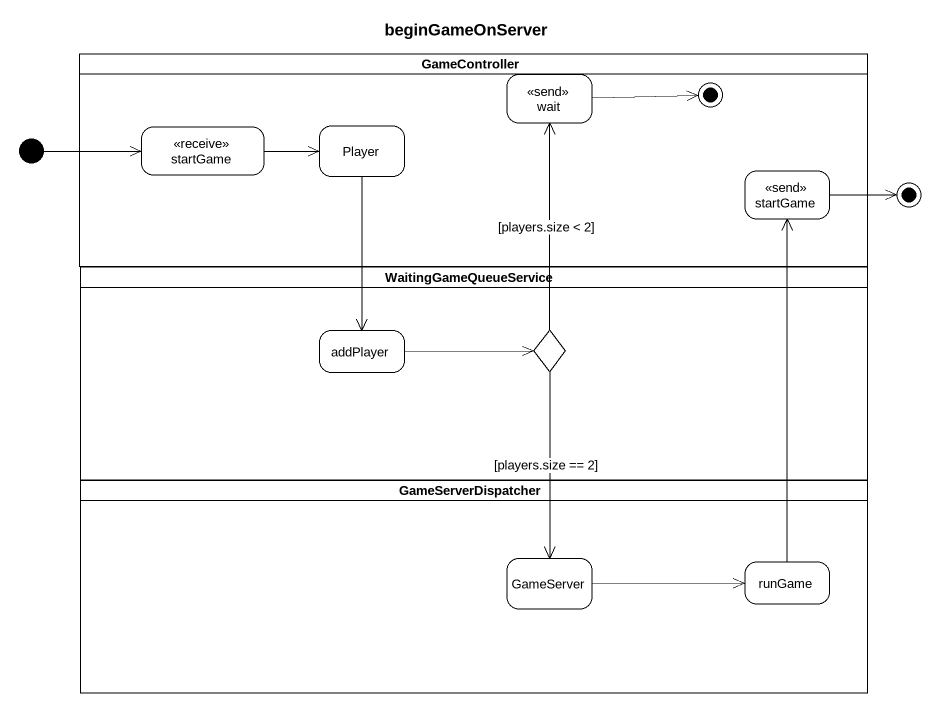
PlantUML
@startuml
title beginGameOnServer
hide empty description
state GameController <<partition>> {
  state wait <<send>>
  state startGame <<receive>>
  state Player
  state "startGame" as startGame_2 <<send>>
  wait -right-> [*]
}
state initial1 <<start>>
state final2 <<end>>
state WaitingGameQueueService <<partition>> {
  state addPlayer
  state choice1 <<choice>>
}
state GameServerDispatcher <<partition>> {
  state GameServer
  state runGame
}
initial1 -right-> startGame
startGame -right-> Player
Player --> addPlayer
startGame_2 -right-> final2
addPlayer -right-> choice1
choice1 -up-> wait : [players.size < 2]
choice1 --> GameServer : [players.size == 2]
GameServer -right-> runGame
runGame -up-> startGame_2
@enduml
